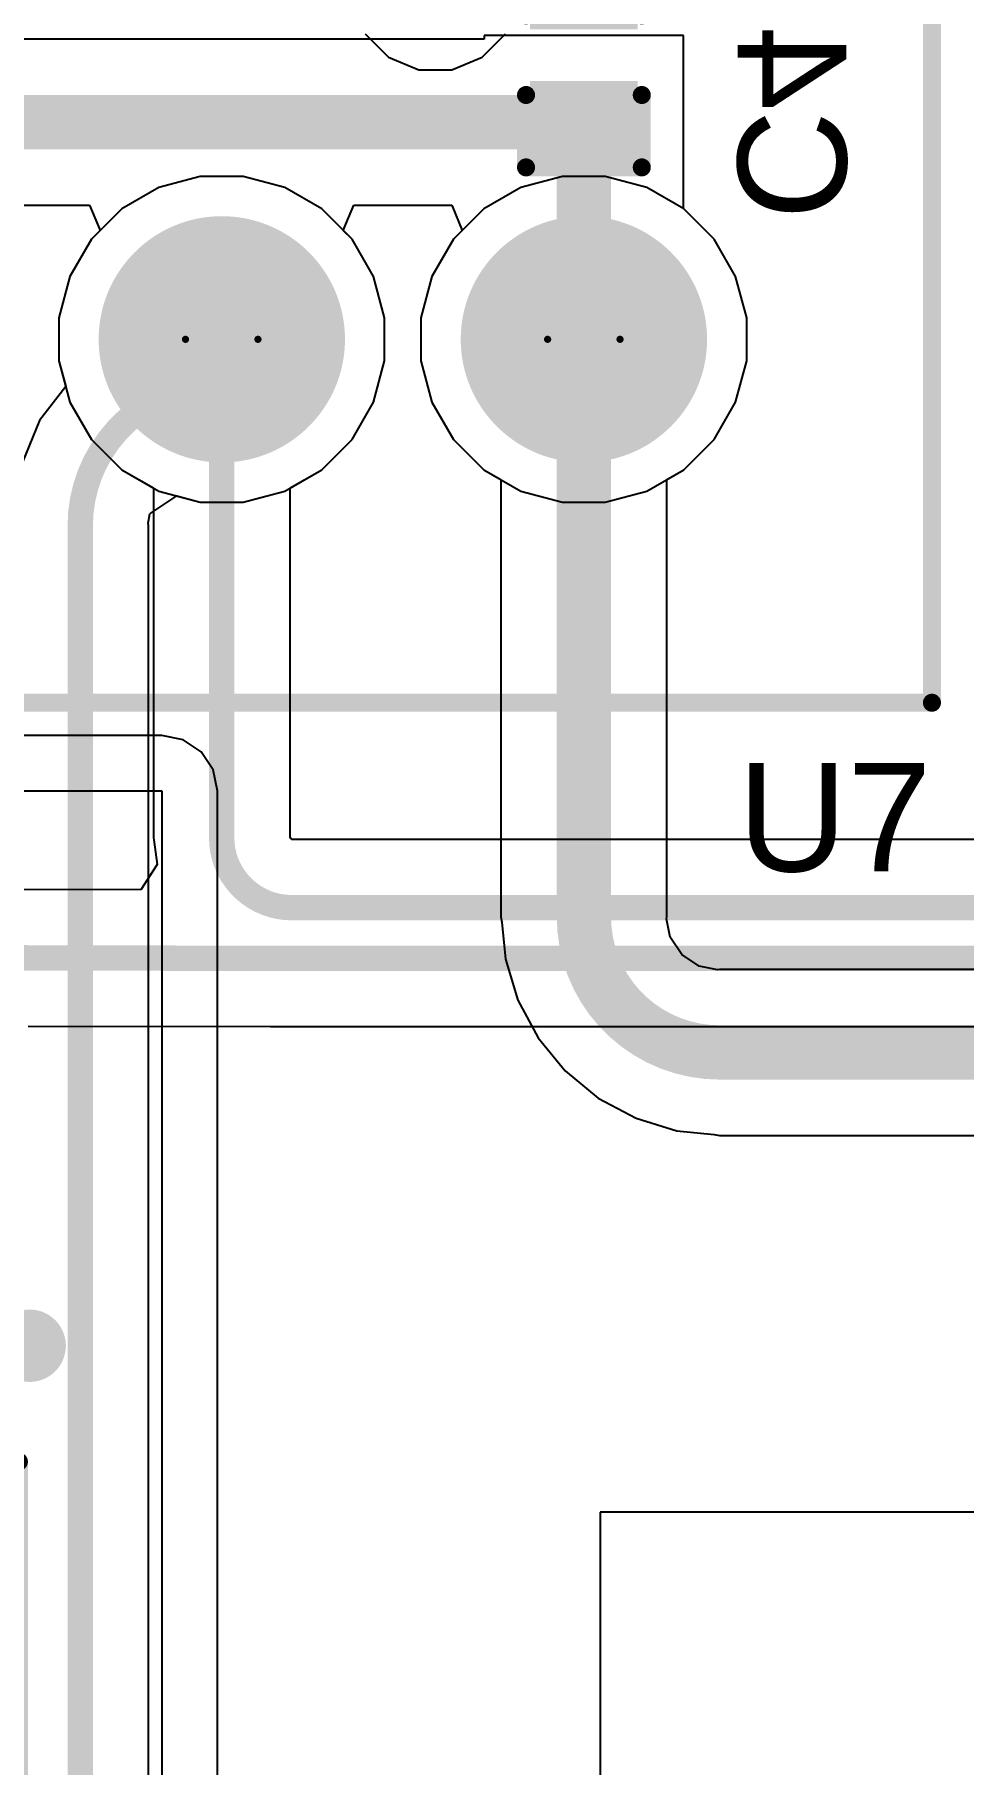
# Model space of a CAD drawing. Header units: inches. Extents: x -12 to 5357, y -8 to 5291.
# Drawn here: x 28.6 to 35.11, y 44.41 to 56.55 of the extents above; entities that cross this region are included whole.
import ezdxf

# ---------------------------------------------------------------- set-up
doc = ezdxf.new("R2010")
doc.units = ezdxf.units.IN
for name, color, linetype in [('Bottom Layer', 5, 'Continuous'), ('Bottom Overlay', 54, 'Continuous'), ('Bottom Paste', 16, 'Continuous'), ('Bottom Solder', 6, 'Continuous'), ('Drill Drawing', 1, 'Continuous'), ('Ground', 16, 'Continuous'), ('Multi-Layer', 9, 'Continuous'), ('Pad Holes', 156, 'Continuous'), ('Power', 76, 'Continuous'), ('Top Layer', 1, 'Continuous'), ('Top Overlay', 2, 'Continuous'), ('Top Paste', 8, 'Continuous'), ('Top Solder', 216, 'Continuous')]:
    doc.layers.add(name, color=color, linetype=linetype)
doc.styles.add('Arial', font='', dxfattribs={"height": 0.2})
doc.styles.get('Arial').set_extended_font_data('Arial')

# ---------------------------------------------------------------- blocks, each defined once
blk = doc.blocks.new('AGS02MA_16')
at = {"layer": 'Bottom Layer'}
h = blk.add_hatch(color=5, dxfattribs=at)
edge = h.paths.add_edge_path()
edge.add_arc((-3.81, 0), 0.762, 0, 360)
h = blk.add_hatch(color=5, dxfattribs=at)
edge = h.paths.add_edge_path()
edge.add_arc((-1.27, 0), 0.762, 0, 360)
h = blk.add_hatch(color=5, dxfattribs=at)
edge = h.paths.add_edge_path()
edge.add_arc((1.27, 0), 0.762, 0, 360)
h = blk.add_hatch(color=5, dxfattribs=at)
edge = h.paths.add_edge_path()
edge.add_arc((3.81, 0), 0.762, 0, 360)
at = {"layer": 'Bottom Solder'}
h = blk.add_hatch(color=6, dxfattribs=at)
edge = h.paths.add_edge_path()
edge.add_arc((-3.81, 0), 0.864, 0, 360)
h = blk.add_hatch(color=6, dxfattribs=at)
edge = h.paths.add_edge_path()
edge.add_arc((-1.27, 0), 0.864, 0, 360)
h = blk.add_hatch(color=6, dxfattribs=at)
edge = h.paths.add_edge_path()
edge.add_arc((1.27, 0), 0.864, 0, 360)
h = blk.add_hatch(color=6, dxfattribs=at)
edge = h.paths.add_edge_path()
edge.add_arc((3.81, 0), 0.864, 0, 360)
at = {"layer": 'Ground'}
h = blk.add_hatch(color=16, dxfattribs=at)
edge = h.paths.add_edge_path()
edge.add_arc((-3.81, 0), 0.762, 0, 360)
h = blk.add_hatch(color=16, dxfattribs=at)
edge = h.paths.add_edge_path()
edge.add_arc((-1.27, 0), 0.762, 0, 360)
h = blk.add_hatch(color=16, dxfattribs=at)
edge = h.paths.add_edge_path()
edge.add_arc((1.27, 0), 0.762, 0, 360)
h = blk.add_hatch(color=16, dxfattribs=at)
edge = h.paths.add_edge_path()
edge.add_arc((3.81, 0), 0.762, 0, 360)
at = {"layer": 'Multi-Layer'}
h = blk.add_hatch(color=9, dxfattribs=at)
edge = h.paths.add_edge_path()
edge.add_arc((-3.81, 0), 0.762, 0, 360)
h = blk.add_hatch(color=9, dxfattribs=at)
edge = h.paths.add_edge_path()
edge.add_arc((-1.27, 0), 0.762, 0, 360)
h = blk.add_hatch(color=9, dxfattribs=at)
edge = h.paths.add_edge_path()
edge.add_arc((1.27, 0), 0.762, 0, 360)
h = blk.add_hatch(color=9, dxfattribs=at)
edge = h.paths.add_edge_path()
edge.add_arc((3.81, 0), 0.762, 0, 360)
at = {"layer": 'Pad Holes'}
h = blk.add_hatch(color=7, dxfattribs=at)
edge = h.paths.add_edge_path()
edge.add_arc((-3.81, 0), 0.457, 0, 360)
h = blk.add_hatch(color=7, dxfattribs=at)
edge = h.paths.add_edge_path()
edge.add_arc((-1.27, 0), 0.457, 0, 360)
h = blk.add_hatch(color=7, dxfattribs=at)
edge = h.paths.add_edge_path()
edge.add_arc((1.27, 0), 0.457, 0, 360)
h = blk.add_hatch(color=7, dxfattribs=at)
edge = h.paths.add_edge_path()
edge.add_arc((3.81, 0), 0.457, 0, 360)
at = {"layer": 'Power'}
h = blk.add_hatch(color=76, dxfattribs=at)
edge = h.paths.add_edge_path()
edge.add_arc((-3.81, 0), 0.762, 0, 360)
h = blk.add_hatch(color=76, dxfattribs=at)
edge = h.paths.add_edge_path()
edge.add_arc((-1.27, 0), 0.762, 0, 360)
h = blk.add_hatch(color=76, dxfattribs=at)
edge = h.paths.add_edge_path()
edge.add_arc((1.27, 0), 0.762, 0, 360)
h = blk.add_hatch(color=76, dxfattribs=at)
edge = h.paths.add_edge_path()
edge.add_arc((3.81, 0), 0.762, 0, 360)
at = {"layer": 'Top Layer'}
h = blk.add_hatch(color=1, dxfattribs=at)
edge = h.paths.add_edge_path()
edge.add_arc((-3.81, 0), 0.762, 0, 360)
h = blk.add_hatch(color=1, dxfattribs=at)
edge = h.paths.add_edge_path()
edge.add_arc((-1.27, 0), 0.762, 0, 360)
h = blk.add_hatch(color=1, dxfattribs=at)
edge = h.paths.add_edge_path()
edge.add_arc((1.27, 0), 0.762, 0, 360)
h = blk.add_hatch(color=1, dxfattribs=at)
edge = h.paths.add_edge_path()
edge.add_arc((3.81, 0), 0.762, 0, 360)
at = {"layer": 'Top Solder'}
h = blk.add_hatch(color=216, dxfattribs=at)
edge = h.paths.add_edge_path()
edge.add_arc((-3.81, 0), 0.864, 0, 360)
h = blk.add_hatch(color=216, dxfattribs=at)
edge = h.paths.add_edge_path()
edge.add_arc((-1.27, 0), 0.864, 0, 360)
h = blk.add_hatch(color=216, dxfattribs=at)
edge = h.paths.add_edge_path()
edge.add_arc((1.27, 0), 0.864, 0, 360)
h = blk.add_hatch(color=216, dxfattribs=at)
edge = h.paths.add_edge_path()
edge.add_arc((3.81, 0), 0.864, 0, 360)
at = {"layer": 'Top Overlay', "const_width": 0.127}
for points in [[(6.249, 2.55), (-6.252, 2.55)], [(-6.252, 2.55), (-6.252, -3.45)], [(6.249, 2.55), (6.231, -3.45)], [(-3.047, -2.668), (-4.571, -2.668)], [(-4.571, -2.668), (-4.571, -3.45)], [(-3.047, -2.668), (-3.047, -3.45)], [(-0.507, -2.668), (-2.031, -2.668)], [(-2.031, -3.45), (-2.031, -2.668)], [(-0.507, -2.668), (-0.507, -3.45)], [(2.033, -2.668), (0.509, -2.668)], [(0.509, -3.45), (0.509, -2.668)], [(2.033, -2.668), (2.033, -3.45)], [(4.573, -2.668), (3.049, -2.668)], [(3.049, -3.45), (3.049, -2.668)], [(4.573, -2.668), (4.573, -3.45)], [(6.231, -3.45), (-6.252, -3.45)]]:
    blk.add_lwpolyline(points, dxfattribs=at)
at = {"layer": 'Top Overlay', "const_width": 0.0635}
for points in [[(-6.283, 2.55, 1), (-6.22, 2.55, 1)], [(-6.283, 2.55, 1), (-6.22, 2.55, 1)], [(6.217, 2.55, 1), (6.281, 2.55, 1)], [(6.217, 2.55, 1), (6.281, 2.55, 1)], [(-4.603, -2.668, 1), (-4.539, -2.668, 1)], [(-4.603, -2.668, 1), (-4.539, -2.668, 1)], [(-3.079, -2.668, 1), (-3.015, -2.668, 1)], [(-3.079, -2.668, 1), (-3.015, -2.668, 1)], [(-2.063, -2.668, 1), (-1.999, -2.668, 1)], [(-2.063, -2.668, 1), (-1.999, -2.668, 1)], [(-0.539, -2.668, 1), (-0.475, -2.668, 1)], [(-0.539, -2.668, 1), (-0.475, -2.668, 1)], [(0.477, -2.668, 1), (0.541, -2.668, 1)], [(0.477, -2.668, 1), (0.541, -2.668, 1)], [(2.001, -2.668, 1), (2.065, -2.668, 1)], [(2.001, -2.668, 1), (2.065, -2.668, 1)], [(3.017, -2.668, 1), (3.081, -2.668, 1)], [(3.017, -2.668, 1), (3.081, -2.668, 1)], [(4.541, -2.668, 1), (4.605, -2.668, 1)], [(4.541, -2.668, 1), (4.605, -2.668, 1)], [(-6.283, -3.45, 1), (-6.22, -3.45, 1)], [(-6.283, -3.45, 1), (-6.22, -3.45, 1)], [(-4.603, -3.45, 1), (-4.539, -3.45, 1)], [(-3.079, -3.45, 1), (-3.015, -3.45, 1)], [(-2.063, -3.45, 1), (-1.999, -3.45, 1)], [(-0.539, -3.45, 1), (-0.475, -3.45, 1)], [(0.477, -3.45, 1), (0.541, -3.45, 1)], [(2.001, -3.45, 1), (2.065, -3.45, 1)], [(3.017, -3.45, 1), (3.081, -3.45, 1)], [(4.541, -3.45, 1), (4.605, -3.45, 1)], [(6.199, -3.45, 1), (6.262, -3.45, 1)], [(6.199, -3.45, 1), (6.262, -3.45, 1)]]:
    blk.add_lwpolyline(points, format="xyb", close=True, dxfattribs=at)
blk = doc.blocks.new('X1321WVS_2_05J_C40D53_69')
at = {"layer": 'Top Layer'}
for points in [[(-2.92, 3.15), (-2.16, 3.15), (-2.16, 0.75), (-2.92, 0.75)], [(-1.65, 3.15), (-0.89, 3.15), (-0.89, 0.75), (-1.65, 0.75)], [(-0.38, 3.15), (0.38, 3.15), (0.38, 0.75), (-0.38, 0.75)], [(0.89, 3.15), (1.65, 3.15), (1.65, 0.75), (0.89, 0.75)], [(2.16, 3.15), (2.92, 3.15), (2.92, 0.75), (2.16, 0.75)], [(-2.92, -0.75), (-2.16, -0.75), (-2.16, -3.15), (-2.92, -3.15)], [(-1.65, -0.75), (-0.89, -0.75), (-0.89, -3.15), (-1.65, -3.15)], [(-0.38, -0.75), (0.38, -0.75), (0.38, -3.15), (-0.38, -3.15)], [(0.89, -0.75), (1.65, -0.75), (1.65, -3.15), (0.89, -3.15)], [(2.16, -0.75), (2.92, -0.75), (2.92, -3.15), (2.16, -3.15)]]:
    blk.add_hatch(color=1, dxfattribs=at).paths.add_polyline_path(points)
at = {"layer": 'Top Paste'}
for points in [[(-2.92, 3.15), (-2.16, 3.15), (-2.16, 0.75), (-2.92, 0.75)], [(-1.65, 3.15), (-0.89, 3.15), (-0.89, 0.75), (-1.65, 0.75)], [(-0.38, 3.15), (0.38, 3.15), (0.38, 0.75), (-0.38, 0.75)], [(0.89, 3.15), (1.65, 3.15), (1.65, 0.75), (0.89, 0.75)], [(2.16, 3.15), (2.92, 3.15), (2.92, 0.75), (2.16, 0.75)], [(-2.92, -0.75), (-2.16, -0.75), (-2.16, -3.15), (-2.92, -3.15)], [(-1.65, -0.75), (-0.89, -0.75), (-0.89, -3.15), (-1.65, -3.15)], [(-0.38, -0.75), (0.38, -0.75), (0.38, -3.15), (-0.38, -3.15)], [(0.89, -0.75), (1.65, -0.75), (1.65, -3.15), (0.89, -3.15)], [(2.16, -0.75), (2.92, -0.75), (2.92, -3.15), (2.16, -3.15)]]:
    blk.add_hatch(color=8, dxfattribs=at).paths.add_polyline_path(points)
at = {"layer": 'Top Solder'}
for points in [[(-3.022, 3.252), (-2.058, 3.252), (-2.058, 0.648), (-3.022, 0.648)], [(-1.752, 3.252), (-0.788, 3.252), (-0.788, 0.648), (-1.752, 0.648)], [(-0.482, 3.252), (0.482, 3.252), (0.482, 0.648), (-0.482, 0.648)], [(0.788, 3.252), (1.752, 3.252), (1.752, 0.648), (0.788, 0.648)], [(2.058, 3.252), (3.022, 3.252), (3.022, 0.648), (2.058, 0.648)], [(-3.022, -0.648), (-2.058, -0.648), (-2.058, -3.252), (-3.022, -3.252)], [(-1.752, -0.648), (-0.788, -0.648), (-0.788, -3.252), (-1.752, -3.252)], [(-0.482, -0.648), (0.482, -0.648), (0.482, -3.252), (-0.482, -3.252)], [(0.788, -0.648), (1.752, -0.648), (1.752, -3.252), (0.788, -3.252)], [(2.058, -0.648), (3.022, -0.648), (3.022, -3.252), (2.058, -3.252)]]:
    blk.add_hatch(color=216, dxfattribs=at).paths.add_polyline_path(points)
at = {"layer": 'Top Overlay', "const_width": 0.127}
for points in [[(-3.226, 1.219), (-3.226, -1.143)], [(3.226, 1.219), (3.226, -1.143)]]:
    blk.add_lwpolyline(points, dxfattribs=at)
at = {"layer": 'Top Overlay'}
for points, const_width in [([(-3.258, 1.219, 1), (-3.194, 1.219, 1)], 0.0635), ([(3.194, 1.219, 1), (3.258, 1.219, 1)], 0.0635), ([(-3.258, -1.143, 1), (-3.194, -1.143, 1)], 0.0635), ([(3.194, -1.143, 1), (3.258, -1.143, 1)], 0.0635), ([(-3.175, -1.956, 1), (-3.429, -1.956, 1)], 0.254), ([(-3.493, -1.956, 1), (-3.365, -1.956, 1)], 0.127), ([(-3.239, -1.956, 1), (-3.111, -1.956, 1)], 0.127)]:
    blk.add_lwpolyline(points, format="xyb", close=True, dxfattribs=dict(at, const_width=const_width))
blk = doc.blocks.new('C___0402_B_83')
at = {"layer": 'Bottom Layer'}
for points in [[(-0.241, 0.318), (-0.241, -0.318), (-0.699, -0.318), (-0.699, 0.318)], [(0.699, 0.318), (0.699, -0.318), (0.241, -0.318), (0.241, 0.318)]]:
    blk.add_hatch(color=5, dxfattribs=at).paths.add_polyline_path(points)
at = {"layer": 'Bottom Paste'}
for points in [[(-0.241, 0.318), (-0.241, -0.318), (-0.699, -0.318), (-0.699, 0.318)], [(0.699, 0.318), (0.699, -0.318), (0.241, -0.318), (0.241, 0.318)]]:
    blk.add_hatch(color=16, dxfattribs=at).paths.add_polyline_path(points)
at = {"layer": 'Bottom Solder'}
for points in [[(-0.181, 0.377), (-0.181, -0.377), (-0.759, -0.377), (-0.759, 0.377)], [(0.758, 0.377), (0.758, -0.377), (0.181, -0.377), (0.181, 0.377)]]:
    blk.add_hatch(color=6, dxfattribs=at).paths.add_polyline_path(points)
at = {"layer": 'Bottom Overlay', "const_width": 0.127}
for points in [[(-0.787, -0.406), (-0.787, 0.406)], [(-0.787, 0.406), (-0.279, 0.406)], [(0.787, 0.406), (0.279, 0.406)], [(0.787, -0.406), (0.787, 0.406)], [(-0.279, -0.406), (-0.787, -0.406)], [(0.787, -0.406), (0.279, -0.406)]]:
    blk.add_lwpolyline(points, dxfattribs=at)
at = {"layer": 'Bottom Overlay', "const_width": 0.0635}
for points in [[(-0.819, 0.406, 1), (-0.756, 0.406, 1)], [(-0.819, 0.406, 1), (-0.756, 0.406, 1)], [(-0.311, 0.406, 1), (-0.248, 0.406, 1)], [(0.248, 0.406, 1), (0.311, 0.406, 1)], [(0.756, 0.406, 1), (0.819, 0.406, 1)], [(0.756, 0.406, 1), (0.819, 0.406, 1)], [(-0.819, -0.406, 1), (-0.756, -0.406, 1)], [(-0.819, -0.406, 1), (-0.756, -0.406, 1)], [(-0.311, -0.406, 1), (-0.248, -0.406, 1)], [(0.248, -0.406, 1), (0.311, -0.406, 1)], [(0.756, -0.406, 1), (0.819, -0.406, 1)], [(0.756, -0.406, 1), (0.819, -0.406, 1)]]:
    blk.add_lwpolyline(points, format="xyb", close=True, dxfattribs=at)

msp = doc.modelspace()

# ---------------------------------------------------------------- linework, layer by layer
at = {"layer": 'Bottom Layer'}
for p, q in [((31.75, 56.513), (19.279, 56.513)), ((33.147, 56.54), (31.75, 56.54)), ((31.75, 56.54), (31.75, 56.513)), ((33.147, 55.323), (33.147, 56.54)), ((25.755, 55.348), (28.982, 55.348)), ((28.982, 55.348), (29.055, 55.17)), ((30.761, 55.17), (30.835, 55.348)), ((30.835, 55.348), (31.522, 55.348)), ((31.522, 55.348), (31.595, 55.17)), ((33.15, 55.322), (33.147, 55.323)), ((33.363, 55.109), (33.15, 55.322)), ((28.994, 55.109), (28.843, 54.848)), ((29.055, 55.17), (28.994, 55.109)), ((30.823, 55.109), (30.761, 55.17)), ((30.973, 54.848), (30.823, 55.109)), ((31.534, 55.109), (31.383, 54.848)), ((31.595, 55.17), (31.534, 55.109)), ((33.513, 54.848), (33.363, 55.109)), ((28.843, 54.848), (28.765, 54.557)), ((31.051, 54.557), (30.973, 54.848)), ((31.383, 54.848), (31.305, 54.557)), ((33.591, 54.557), (33.513, 54.848)), ((28.765, 54.557), (28.765, 54.256)), ((31.051, 54.256), (31.051, 54.557)), ((31.305, 54.557), (31.305, 54.256)), ((33.591, 54.256), (33.591, 54.557)), ((28.765, 54.256), (28.814, 54.075)), ((30.973, 53.966), (31.051, 54.256)), ((31.305, 54.256), (31.383, 53.966)), ((33.513, 53.966), (33.591, 54.256)), ((28.814, 54.075), (28.631, 53.837)), ((30.823, 53.705), (30.973, 53.966)), ((31.383, 53.966), (31.534, 53.705)), ((33.363, 53.705), (33.513, 53.966)), ((28.631, 53.837), (28.484, 53.482)), ((30.61, 53.492), (30.823, 53.705)), ((31.534, 53.705), (31.747, 53.492)), ((33.15, 53.492), (33.363, 53.705)), ((30.35, 53.342), (30.61, 53.492)), ((31.747, 53.492), (31.866, 53.423)), ((31.866, 53.423), (31.866, 50.355)), ((33.031, 53.424), (33.15, 53.492)), ((33.031, 50.355), (33.031, 53.424)), ((29.405, 53.182), (29.594, 53.308)), ((29.594, 53.308), (29.758, 53.264)), ((30.059, 53.264), (30.35, 53.342)), ((29.392, 53.116), (29.405, 53.182)), ((29.758, 53.264), (30.059, 53.264)), ((29.395, 53.1), (29.392, 53.116)), ((29.395, 38.45), (29.395, 53.1)), ((31.866, 50.355), (31.873, 50.317)), ((31.873, 50.317), (31.899, 50.057)), ((33.028, 50.341), (33.031, 50.355)), ((33.054, 50.212), (33.028, 50.341)), ((33.135, 50.09), (33.054, 50.212)), ((31.899, 50.057), (31.986, 49.769)), ((33.257, 50.009), (33.135, 50.09)), ((33.387, 49.983), (33.257, 50.009)), ((33.401, 49.986), (33.387, 49.983)), ((39.624, 49.986), (33.401, 49.986)), ((31.986, 49.769), (32.128, 49.505)), ((32.128, 49.505), (32.318, 49.273)), ((32.318, 49.273), (32.55, 49.082)), ((32.55, 49.082), (32.815, 48.941)), ((32.815, 48.941), (33.102, 48.854)), ((33.102, 48.854), (33.363, 48.828)), ((33.363, 48.828), (33.401, 48.82)), ((33.401, 48.82), (39.624, 48.82))]:
    msp.add_line(p, q, dxfattribs=at)
for points, const_width in [([(19.279, 55.931), (32.449, 55.931)], 0.381), ([(32.449, 54.407), (32.449, 55.931)], 0.381), ([(32.449, 50.355), (32.449, 54.407)], 0.381), ([(29.908, 54.183), (29.908, 54.407)], 0.178), ([(29.813, 54.087), (29.908, 54.183)], 0.178), ([(28.916, 38.45), (28.916, 53.1)], 0.178), ([(33.401, 49.403), (39.624, 49.403)], 0.381)]:
    msp.add_lwpolyline(points, dxfattribs=dict(at, const_width=const_width))
for points, const_width in [([(32.353, 55.931, 1), (32.544, 55.931, 1)], 0.191), ([(32.353, 55.931, 1), (32.544, 55.931, 1)], 0.191), ([(32.353, 54.407, 1), (32.544, 54.407, 1)], 0.191), ([(32.353, 54.407, 1), (32.544, 54.407, 1)], 0.191), ([(29.864, 54.407, 1), (29.953, 54.407, 1)], 0.0889), ([(29.864, 54.183, 1), (29.953, 54.183, 1)], 0.0889), ([(29.864, 54.183, 1), (29.953, 54.183, 1)], 0.0889), ([(29.769, 54.087, 1), (29.858, 54.087, 1)], 0.0889), ([(29.769, 54.087, 1), (29.858, 54.087, 1)], 0.0889), ([(28.872, 53.1, 1), (28.961, 53.1, 1)], 0.0889), ([(28.872, 53.1, 1), (28.961, 53.1, 1)], 0.0889), ([(32.353, 50.355, 1), (32.544, 50.355, 1)], 0.191), ([(32.353, 50.355, 1), (32.544, 50.355, 1)], 0.191), ([(33.306, 49.403, 1), (33.496, 49.403, 1)], 0.191), ([(33.306, 49.403, 1), (33.496, 49.403, 1)], 0.191)]:
    msp.add_lwpolyline(points, format="xyb", close=True, dxfattribs=dict(at, const_width=const_width))
for points, const_width in [([(28.916, 53.1, -0.386356), (29.813, 54.087)], 0.178), ([(33.401, 49.403, -0.414214), (32.449, 50.355)], 0.381)]:
    msp.add_lwpolyline(points, format="xyb", dxfattribs=dict(at, const_width=const_width))
at = {"layer": 'Drill Drawing'}
for points, const_width in [([(30.162, 54.407, 1), (29.654, 54.407, 1)], 0.0508), ([(32.703, 54.407, 1), (32.194, 54.407, 1)], 0.0508), ([(29.642, 54.407, 1), (29.667, 54.407, 1)], 0.0254), ([(30.15, 54.407, 1), (30.175, 54.407, 1)], 0.0254), ([(32.182, 54.407, 1), (32.207, 54.407, 1)], 0.0254), ([(32.69, 54.407, 1), (32.715, 54.407, 1)], 0.0254)]:
    msp.add_lwpolyline(points, format="xyb", close=True, dxfattribs=dict(at, const_width=const_width))
at = {"layer": 'Ground'}
for p, q in [((29.467, 55.472), (29.207, 55.322)), ((29.758, 55.55), (29.467, 55.472)), ((30.059, 55.55), (29.758, 55.55)), ((30.35, 55.472), (30.059, 55.55)), ((30.61, 55.322), (30.35, 55.472)), ((32.007, 55.472), (31.747, 55.322)), ((32.298, 55.55), (32.007, 55.472)), ((32.599, 55.55), (32.298, 55.55)), ((32.89, 55.472), (32.599, 55.55)), ((33.15, 55.322), (32.89, 55.472)), ((29.207, 55.322), (28.994, 55.109)), ((30.823, 55.109), (30.61, 55.322)), ((31.747, 55.322), (31.534, 55.109)), ((33.363, 55.109), (33.15, 55.322)), ((28.994, 55.109), (28.843, 54.848)), ((30.973, 54.848), (30.823, 55.109)), ((31.534, 55.109), (31.383, 54.848)), ((33.513, 54.848), (33.363, 55.109)), ((28.843, 54.848), (28.765, 54.557)), ((31.051, 54.557), (30.973, 54.848)), ((31.383, 54.848), (31.305, 54.557)), ((33.591, 54.557), (33.513, 54.848)), ((28.765, 54.557), (28.765, 54.256)), ((31.051, 54.256), (31.051, 54.557)), ((31.305, 54.557), (31.305, 54.256)), ((33.591, 54.256), (33.591, 54.557)), ((28.765, 54.256), (28.843, 53.966)), ((30.973, 53.966), (31.051, 54.256)), ((31.305, 54.256), (31.383, 53.966)), ((33.513, 53.966), (33.591, 54.256)), ((28.843, 53.966), (28.994, 53.705)), ((30.823, 53.705), (30.973, 53.966)), ((31.383, 53.966), (31.534, 53.705)), ((33.363, 53.705), (33.513, 53.966)), ((28.994, 53.705), (29.207, 53.492)), ((30.61, 53.492), (30.823, 53.705)), ((31.534, 53.705), (31.747, 53.492)), ((33.15, 53.492), (33.363, 53.705)), ((29.207, 53.492), (29.467, 53.342)), ((30.35, 53.342), (30.61, 53.492)), ((31.747, 53.492), (32.007, 53.342)), ((32.89, 53.342), (33.15, 53.492)), ((29.467, 53.342), (29.758, 53.264)), ((30.059, 53.264), (30.35, 53.342)), ((32.007, 53.342), (32.298, 53.264)), ((32.599, 53.264), (32.89, 53.342)), ((29.758, 53.264), (30.059, 53.264)), ((32.298, 53.264), (32.599, 53.264))]:
    msp.add_line(p, q, dxfattribs=at)
at = {"layer": 'Power'}
for p, q in [((30.915, 56.55), (31.078, 56.387)), ((31.736, 56.387), (31.9, 56.55)), ((31.078, 56.387), (31.292, 56.298)), ((31.523, 56.298), (31.736, 56.387)), ((31.292, 56.298), (31.523, 56.298)), ((29.467, 55.472), (29.207, 55.322)), ((29.758, 55.55), (29.467, 55.472)), ((30.059, 55.55), (29.758, 55.55)), ((30.35, 55.472), (30.059, 55.55)), ((30.61, 55.322), (30.35, 55.472)), ((32.007, 55.472), (31.747, 55.322)), ((32.298, 55.55), (32.007, 55.472)), ((32.599, 55.55), (32.298, 55.55)), ((32.89, 55.472), (32.599, 55.55)), ((33.15, 55.322), (32.89, 55.472)), ((29.207, 55.322), (28.994, 55.109)), ((30.823, 55.109), (30.61, 55.322)), ((31.747, 55.322), (31.534, 55.109)), ((33.363, 55.109), (33.15, 55.322)), ((28.994, 55.109), (28.843, 54.848)), ((30.973, 54.848), (30.823, 55.109)), ((31.534, 55.109), (31.383, 54.848)), ((33.513, 54.848), (33.363, 55.109)), ((28.843, 54.848), (28.765, 54.557)), ((31.051, 54.557), (30.973, 54.848)), ((31.383, 54.848), (31.305, 54.557)), ((33.591, 54.557), (33.513, 54.848)), ((28.765, 54.557), (28.765, 54.256)), ((31.051, 54.256), (31.051, 54.557)), ((31.305, 54.557), (31.305, 54.256)), ((33.591, 54.256), (33.591, 54.557)), ((28.765, 54.256), (28.843, 53.966)), ((30.973, 53.966), (31.051, 54.256)), ((31.305, 54.256), (31.383, 53.966)), ((33.513, 53.966), (33.591, 54.256)), ((28.843, 53.966), (28.994, 53.705)), ((30.823, 53.705), (30.973, 53.966)), ((31.383, 53.966), (31.534, 53.705)), ((33.363, 53.705), (33.513, 53.966)), ((28.994, 53.705), (29.207, 53.492)), ((30.61, 53.492), (30.823, 53.705)), ((31.534, 53.705), (31.747, 53.492)), ((33.15, 53.492), (33.363, 53.705)), ((29.207, 53.492), (29.467, 53.342)), ((30.35, 53.342), (30.61, 53.492)), ((31.747, 53.492), (32.007, 53.342)), ((32.89, 53.342), (33.15, 53.492)), ((29.467, 53.342), (29.758, 53.264)), ((30.059, 53.264), (30.35, 53.342)), ((32.007, 53.342), (32.298, 53.264)), ((32.599, 53.264), (32.89, 53.342)), ((29.758, 53.264), (30.059, 53.264)), ((32.298, 53.264), (32.599, 53.264)), ((29.489, 51.627), (21.196, 51.627)), ((29.638, 51.597), (29.489, 51.627)), ((29.764, 51.513), (29.638, 51.597)), ((29.848, 51.387), (29.764, 51.513)), ((29.878, 51.238), (29.848, 51.387)), ((21.196, 51.238), (29.489, 51.238)), ((29.489, 51.238), (29.489, 35.992)), ((29.878, 35.992), (29.878, 51.238)), ((45.612, 46.178), (32.563, 46.178)), ((32.563, 46.178), (32.563, 38.428))]:
    msp.add_line(p, q, dxfattribs=at)
at = {"layer": 'Top Layer'}
for p, q in [((29.467, 55.472), (29.207, 55.322)), ((29.758, 55.55), (29.467, 55.472)), ((30.059, 55.55), (29.758, 55.55)), ((30.35, 55.472), (30.059, 55.55)), ((30.61, 55.322), (30.35, 55.472)), ((32.007, 55.472), (31.747, 55.322)), ((32.298, 55.55), (32.007, 55.472)), ((32.599, 55.55), (32.298, 55.55)), ((32.89, 55.472), (32.599, 55.55)), ((33.15, 55.322), (32.89, 55.472)), ((29.207, 55.322), (28.994, 55.109)), ((30.823, 55.109), (30.61, 55.322)), ((31.747, 55.322), (31.534, 55.109)), ((33.363, 55.109), (33.15, 55.322)), ((28.994, 55.109), (28.843, 54.848)), ((30.973, 54.848), (30.823, 55.109)), ((31.534, 55.109), (31.383, 54.848)), ((33.513, 54.848), (33.363, 55.109)), ((28.843, 54.848), (28.765, 54.557)), ((31.051, 54.557), (30.973, 54.848)), ((31.383, 54.848), (31.305, 54.557)), ((33.591, 54.557), (33.513, 54.848)), ((28.765, 54.557), (28.765, 54.256)), ((31.051, 54.256), (31.051, 54.557)), ((31.305, 54.557), (31.305, 54.256)), ((33.591, 54.256), (33.591, 54.557)), ((28.765, 54.256), (28.843, 53.966)), ((30.973, 53.966), (31.051, 54.256)), ((31.305, 54.256), (31.383, 53.966)), ((33.513, 53.966), (33.591, 54.256)), ((28.843, 53.966), (28.994, 53.705)), ((30.823, 53.705), (30.973, 53.966)), ((31.383, 53.966), (31.534, 53.705)), ((33.363, 53.705), (33.513, 53.966)), ((28.994, 53.705), (29.207, 53.492)), ((30.61, 53.492), (30.823, 53.705)), ((31.534, 53.705), (31.747, 53.492)), ((33.15, 53.492), (33.363, 53.705)), ((29.207, 53.492), (29.429, 53.364)), ((30.388, 53.364), (30.61, 53.492)), ((31.747, 53.492), (32.007, 53.342)), ((32.89, 53.342), (33.15, 53.492)), ((29.429, 53.364), (29.429, 50.91)), ((30.388, 50.91), (30.388, 53.364)), ((32.007, 53.342), (32.298, 53.264)), ((32.599, 53.264), (32.89, 53.342)), ((32.298, 53.264), (32.599, 53.264)), ((29.429, 50.91), (29.432, 50.896)), ((29.432, 50.896), (29.455, 50.722)), ((30.39, 50.91), (30.388, 50.91)), ((30.393, 50.904), (30.39, 50.91)), ((30.399, 50.901), (30.393, 50.904)), ((30.399, 50.898), (30.399, 50.901)), ((45.062, 50.898), (30.399, 50.898)), ((29.455, 50.722), (29.34, 50.545)), ((29.34, 50.545), (25.385, 50.554)), ((28.55, 49.588), (30.251, 49.584)), ((30.251, 49.584), (30.252, 49.584)), ((30.252, 49.584), (30.252, 49.584)), ((30.252, 49.584), (38.999, 49.584))]:
    msp.add_line(p, q, dxfattribs=at)
at = {"layer": 'Top Layer', "const_width": 0.178}
for points in [[(29.908, 50.91), (29.908, 54.407)], [(30.399, 50.419), (45.062, 50.419)], [(25.384, 50.074), (30.252, 50.063)], [(30.252, 50.063), (44.145, 50.063)]]:
    msp.add_lwpolyline(points, dxfattribs=at)
at = {"layer": 'Top Layer', "const_width": 0.0889}
for points in [[(29.864, 54.407, 1), (29.953, 54.407, 1)], [(29.864, 50.91, 1), (29.953, 50.91, 1)], [(29.864, 50.91, 1), (29.953, 50.91, 1)], [(30.355, 50.419, 1), (30.444, 50.419, 1)], [(30.355, 50.419, 1), (30.444, 50.419, 1)], [(30.208, 50.063, 1), (30.297, 50.063, 1)], [(30.208, 50.063, 1), (30.297, 50.063, 1)]]:
    msp.add_lwpolyline(points, format="xyb", close=True, dxfattribs=at)
at = {"layer": 'Top Layer', "const_width": 0.178}
msp.add_lwpolyline([(30.399, 50.419, -0.414214), (29.908, 50.91)], format="xyb", dxfattribs=at)

# ---------------------------------------------------------------- block references
for name, p, rotation in [('AGS02MA_16', (28.639, 54.407), 180), ('C___0402_B_83', (32.449, 56.401), 270), ('X1321WVS_2_05J_C40D53_69', (25.259, 45.389), 180)]:
    msp.add_blockref(name, p, dxfattribs=dict(rotation=rotation))

# ---------------------------------------------------------------- texts
at = {"layer": 'Bottom Overlay', "style": 'Arial', "text_generation_flag": 2}
msp.add_text('C48', height=0.762, rotation=270, dxfattribs=at).set_placement((33.528, 55.245))
at = {"layer": 'Top Overlay', "style": 'Arial'}
msp.add_text('U7', height=0.762, dxfattribs=at).set_placement((33.528, 50.673))

doc.saveas('drawing.dxf')
